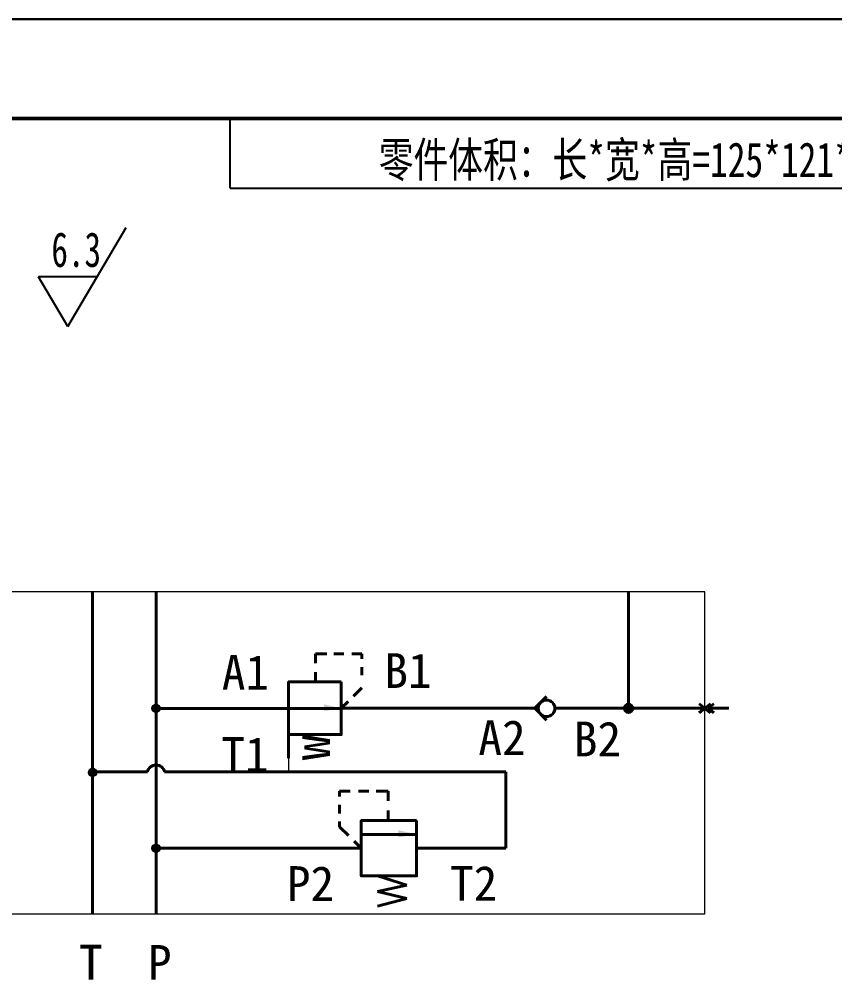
# Model space of a CAD drawing. Header units: millimetres. Extents: x 786 to 1206, y 249 to 546.
# Drawn here: x 1041.5 to 1123.7, y 449.2 to 545.9 of the extents above; entities that cross this region are included whole.
import ezdxf

# ---------------------------------------------------------------- set-up
doc = ezdxf.new("R2010")
doc.units = ezdxf.units.MM
for name, pattern in [('ACAD_ISO06W100', [36, 24, -3, 0, -3, 0, -3, 0, -3]), ('CENTER', [50.8, 31.75, -6.35, 6.35, -6.35]), ('DASHED2', [9.525, 6.35, -3.175])]:
    doc.linetypes.add(name, pattern=pattern)
doc.layers.add('10', color=7, linetype='Continuous')
doc.layers.add('虚线', color=7, linetype='ACAD_ISO06W100')
for name, color, linetype, lineweight in [('总内框线', 7, 'Continuous', 50), ('总外框线', 7, 'Continuous', 30), ('粗实线', 7, 'Continuous', 40), ('粗实线层', 7, 'Continuous', 15), ('轮廓线层', 7, 'Continuous', 15)]:
    doc.layers.add(name, color=color, linetype=linetype, lineweight=lineweight)
doc.styles.add('SLDTEXTSTYLE0', font='TXT', dxfattribs={"width": 0.7})

# ---------------------------------------------------------------- blocks, each defined once
blk = doc.blocks.new('SW_SFSYMBOL_0')
at = {"layer": '10', "color": 0}
for p, q in [((1.649, -5), (7.548, 5)), ((1.649, -5), (-1.301, 0)), ((4.598, 0), (-1.301, 0))]:
    blk.add_line(p, q, dxfattribs=at)
at = {"layer": '10', "color": 0, "insert": (0, 4.512), "char_height": 3.5, "attachment_point": 1, "style": 'SLDTEXTSTYLE0'}
blk.add_mtext('6.3', dxfattribs=at)
blk = doc.blocks.new('直动式溢流阀')
at = {"lineweight": 40, "ltscale": 0.1, "transparency": 33554687}
for p, q in [((1625.54, 924.31), (1624.89, 924.31)), ((1624.89, 924.31), (1624.89, 922.99)), ((1627.7, 924.31), (1626.62, 924.31)), ((1629.4, 924.31), (1628.7, 924.31)), ((1630.49, 923.21), (1629.4, 924.31)), ((1632.09, 921.58), (1631.2, 922.48)), ((1624.89, 921.91), (1624.89, 920.6)), ((1624.89, 919.68), (1624.89, 918.18)), ((1624.89, 918.18), (1626.12, 918.18)), ((1627.31, 918.18), (1628.59, 918.18))]:
    blk.add_line(p, q, dxfattribs=at)
at = {"lineweight": 40, "transparency": 33554687}
blk.add_solid([(1629.81, 916.88), (1630.72, 916.88), (1630.34, 914.58)], dxfattribs=at)
at = {"layer": '轮廓线层', "lineweight": 40, "transparency": 33554687}
for p, q in [((1632.09, 921.58), (1632.09, 924.58)), ((1630.34, 921.58), (1630.34, 914.58)), ((1635.59, 919.53), (1636.77, 915.82)), ((1636.77, 915.82), (1637.58, 919.53)), ((1637.58, 919.53), (1638.44, 915.82)), ((1638.44, 915.82), (1639.4, 919.53)), ((1632.09, 914.58), (1632.09, 912.58))]:
    blk.add_line(p, q, dxfattribs=at)
blk.add_lwpolyline([(1628.59, 914.58), (1635.59, 914.58), (1635.59, 921.58), (1628.59, 921.58)], close=True, dxfattribs=at)
blk = doc.blocks.new('减压阀')
at = {"lineweight": 40, "ltscale": 0.1, "transparency": 33554687}
for p, q in [((25.27, 56.61), (25.27, 57.26)), ((25.27, 57.26), (26.59, 57.26)), ((27.67, 57.26), (28.97, 57.26)), ((29.9, 57.26), (31.4, 57.26)), ((31.4, 57.26), (31.4, 56.03)), ((25.27, 54.45), (25.27, 55.53)), ((25.27, 54.5), (25.27, 55.2)), ((31.4, 54.84), (31.4, 53.55)), ((31.4, 54.36), (31.4, 53.55)), ((26.37, 51.66), (25.27, 52.75)), ((28, 50.05), (27.09, 50.95))]:
    blk.add_line(p, q, dxfattribs=at)
at = {"lineweight": 40, "transparency": 33554687}
for p, q in [((28, 50.05), (26.27, 50.05)), ((35, 50.04), (28, 50.04)), ((35, 50.04), (36.27, 50.04))]:
    blk.add_line(p, q, dxfattribs=at)
at = {"linetype": 'DASHED2', "lineweight": 40, "transparency": 33554687}
blk.add_line((35, 46.55), (35, 43.41), dxfattribs=at)
at = {"lineweight": 40, "transparency": 33554687}
blk.add_lwpolyline([(28, 53.55), (28, 46.55), (35, 46.55), (35, 53.55)], close=True, dxfattribs=at)
blk.add_solid([(30.3, 50.58), (30.3, 49.67), (28, 50.05)], dxfattribs=at)
at = {"lineweight": 40, "transparency": 33554687, "insert": (34.48, 46.55), "char_height": 5, "width": 7.6562, "attachment_point": 1, "rotation": 270}
blk.add_mtext('{\\Ftxt|c0;w}', dxfattribs=at)

msp = doc.modelspace()

# ---------------------------------------------------------------- hatches: boundary and pattern name
at = {"layer": '粗实线', "lineweight": 0}
h = msp.add_hatch(color=256, dxfattribs=at)
h.dxf.hatch_style = 1
h.paths.add_polyline_path([(1055.2984, 476.9304), (1055.2984, 476.5124), (1055.7164, 476.5124, 0.4142136)])
h.paths.add_polyline_path([(1055.7164, 476.5124), (1055.2984, 476.5124), (1055.2984, 476.0944, 0.4142136)])
h.paths.add_polyline_path([(1055.2984, 476.5124), (1055.2984, 476.9304, 0.4142136), (1054.8804, 476.5124, 0.4142136), (1055.2984, 476.0944)])
at = {"layer": '粗实线', "lineweight": 40}
h = msp.add_hatch(color=256, dxfattribs=at)
h.dxf.hatch_style = 1
h.paths.add_polyline_path([(1102.8962, 476.9333), (1102.8962, 476.5153), (1103.3142, 476.5153, 0.4142136)])
h.paths.add_polyline_path([(1103.3142, 476.5153), (1102.8962, 476.5153), (1102.8962, 476.0973, 0.4142136)])
h.paths.add_polyline_path([(1102.8962, 476.5153), (1102.8962, 476.9333, 0.4142136), (1102.4782, 476.5153, 0.4142136), (1102.8962, 476.0973)])
at = {"layer": '粗实线', "lineweight": 0}
h = msp.add_hatch(color=256, dxfattribs=at)
h.dxf.hatch_style = 1
h.paths.add_polyline_path([(1048.9043, 470.4744), (1048.9043, 470.0564), (1049.3223, 470.0564, 0.4142136)])
h.paths.add_polyline_path([(1049.3223, 470.0564), (1048.9043, 470.0564), (1048.9043, 469.6384, 0.4142136)])
h.paths.add_polyline_path([(1048.9043, 470.0564), (1048.9043, 470.4744, 0.4142136), (1048.4863, 470.0564, 0.4142136), (1048.9043, 469.6384)])
h = msp.add_hatch(color=256, dxfattribs=at)
h.dxf.hatch_style = 1
h.paths.add_polyline_path([(1055.2984, 462.845), (1055.2984, 462.427), (1055.7164, 462.427, 0.4142136)])
h.paths.add_polyline_path([(1055.7164, 462.427), (1055.2984, 462.427), (1055.2984, 462.009, 0.4142136)])
h.paths.add_polyline_path([(1055.2984, 462.427), (1055.2984, 462.845, 0.4142136), (1054.8804, 462.427, 0.4142136), (1055.2984, 462.009)])

# ---------------------------------------------------------------- linework, layer by layer
for q in [(1062.7615, 535.9074), (1195.8448, 528.9074)]:
    msp.add_line((1062.7615, 528.9074), q)
at = {"lineweight": 40, "transparency": 33554687}
for p, q in [((1093.4496, 476.5153), (1094.6319, 477.6975)), ((1094.6319, 475.333), (1093.4496, 476.5153))]:
    msp.add_line(p, q, dxfattribs=at)
msp.add_circle((1094.6319, 476.5153), 0.836, dxfattribs=at)
at = {"layer": '总内框线'}
msp.add_line((795.8448, 535.9074), (1195.8448, 535.9074), dxfattribs=at)
at = {"layer": '总外框线'}
msp.add_line((785.8448, 545.9074), (1205.8448, 545.9074), dxfattribs=at)
at = {"layer": '粗实线', "lineweight": 40}
for p, q in [((1048.9043, 488.2583), (1048.9043, 455.7869)), ((1055.2984, 455.7869), (1055.2984, 488.2583)), ((1102.8962, 488.2583), (1102.8962, 476.5153)), ((1110.5733, 476.5153), (1109.9908, 476.9766)), ((1110.5733, 476.5153), (1111.1558, 476.9766)), ((1110.9077, 476.5153), (1111.4902, 476.9766)), ((1067.6735, 476.5124), (1055.2984, 476.5124)), ((1075.2636, 476.5153), (1093.4496, 476.5153)), ((1095.4679, 476.5153), (1110.5733, 476.5153)), ((1110.5733, 476.5153), (1109.9908, 476.0539)), ((1110.5733, 476.5153), (1111.1558, 476.0539)), ((1110.9077, 476.5153), (1111.4902, 476.0539)), ((1110.9077, 476.5153), (1112.9977, 476.5153)), ((1054.4318, 470.1182), (1049.3178, 470.1182)), ((1090.5371, 470.1182), (1056.165, 470.1182)), ((1090.5371, 462.427), (1090.5371, 470.1182)), ((1075.9683, 462.427), (1055.2984, 462.427)), ((1083.1344, 462.427), (1090.5371, 462.427))]:
    msp.add_line(p, q, dxfattribs=at)
at = {"layer": '粗实线', "lineweight": 0}
msp.add_line((1068.6404, 471.4789), (1068.6404, 470.1182), dxfattribs=at)
for centre in [(1055.2984, 476.5124), (1048.9043, 470.0564), (1055.2984, 462.427)]:
    msp.add_circle(centre, 0.418, dxfattribs=at)
at = {"layer": '粗实线', "lineweight": 40}
msp.add_circle((1102.8962, 476.5153), 0.418, dxfattribs=at)
msp.add_arc((1055.2984, 469.9304), 0.8867, 12.226237, 167.773763, dxfattribs=at)
at = {"layer": '虚线', "linetype": 'ByBlock', "lineweight": 0}
for p, q in [((1110.5733, 488.2583), (1035.4121, 488.2583)), ((1110.5733, 455.7869), (1110.5733, 488.2583)), ((1110.5733, 455.7869), (1035.4121, 455.7869))]:
    msp.add_line(p, q, dxfattribs=at)

# ---------------------------------------------------------------- block references
at = {"layer": '10'}
msp.add_blockref('SW_SFSYMBOL_0', (1044.7562, 519.9495), dxfattribs=at)
at = {"layer": '粗实线层', "linetype": 'CENTER', "lineweight": 40, "xscale": -0.7584192000000001, "yscale": 0.7584192000000001, "zscale": 0.7584192000000001}
msp.add_blockref('减压阀', (1095.1848, 438.5596), dxfattribs=at)
at = {"layer": '粗实线层', "lineweight": 0, "ltscale": 0.1, "transparency": 33554687, "xscale": -0.79624062992126, "yscale": 0.79624062992126, "zscale": 0.79624062992126, "rotation": 90}
msp.add_blockref('直动式溢流阀', (1809.7663, 1761.9668), dxfattribs=at)

# ---------------------------------------------------------------- texts
at = {"insert": (1129.6466, 532.1274), "char_height": 3.5, "attachment_point": 5}
msp.add_mtext_dynamic_manual_height_columns('\\A1;{\\fHYSWLongFangSong|b0|i0|c134|p2;零件体积：长*宽*高=125*121*88=1331000mm\\H0.7x;\\S3^ ;\\H1.4286x; 孔深累计值：1136mm}', width=135.083304, gutter_width=17.5, heights=[7], dxfattribs=at)
at = {"lineweight": 0, "char_height": 3.5, "attachment_point": 1}
for s, width, insert in [('A1', 15.355617, (1061.9239, 481.8852)), ('B1', 9.167789, (1078.2986, 482.0685)), ('A2', 15.355617, (1087.7644, 475.3197)), ('B2', 9.167789, (1097.3809, 475.1814)), ('T1', 9.167789, (1061.8819, 473.6182)), ('P2', 15.355617, (1068.4751, 460.6223)), ('T2', 9.167789, (1084.9124, 460.6485)), ('T', 9.167789, (1047.5545, 452.7064)), ('P', 15.355617, (1054.4836, 452.6803))]:
    msp.add_mtext_dynamic_manual_height_columns(s, width=width, gutter_width=28.4552, heights=[0], dxfattribs=dict(at, insert=insert))

doc.saveas('drawing.dxf')
